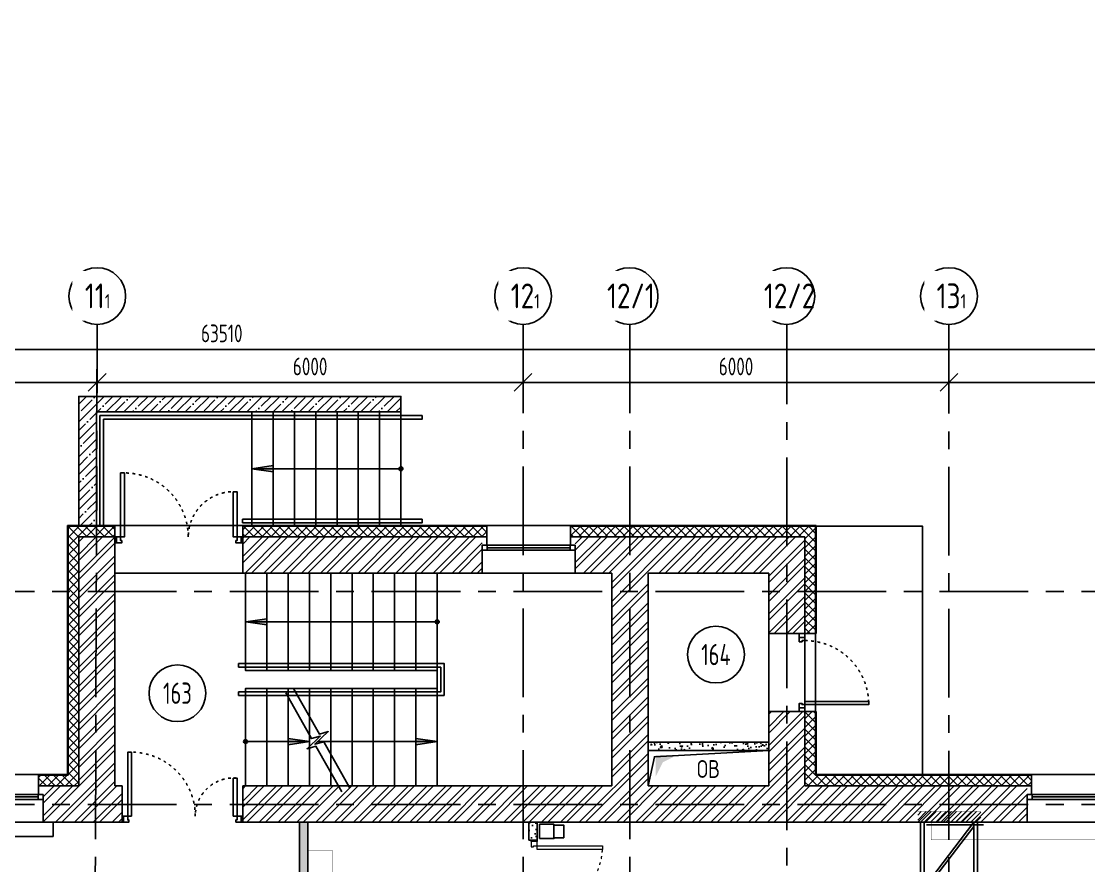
# Model space of a CAD drawing. Header units: millimetres. Extents: x -9318 to 9016603, y 0 to 838141.
# Drawn here: x 86333 to 101370, y 223145 to 235042 of the extents above; entities that cross this region are included whole.
import ezdxf
from ezdxf import colors
from ezdxf.entities.mleader import LeaderData, LeaderLine
from ezdxf.enums import TextEntityAlignment as Align
from ezdxf.math import Vec2, Vec3

# ---------------------------------------------------------------- set-up
doc = ezdxf.new("R2010")
doc.units = ezdxf.units.MM
for name, pattern in [('ACAD_ISO03W100', [30, 12, -18]), ('ADSK_Скрыто', [6, 3, -3]), ('CENTER', [2, 1.25, -0.25, 0.25, -0.25])]:
    doc.linetypes.add(name, pattern=pattern)
doc.layers.get('Defpoints').update_dxf_attribs({"color": 8})
for name, color, linetype, lineweight in [('АР_Двери', 5, 'Continuous', 18), ('АР_Номер помещения', 1, 'Continuous', 25), ('Спринклеры', 7, 'Continuous', 18)]:
    doc.layers.add(name, color=color, linetype=linetype, lineweight=lineweight)
doc.layers.add('АР_новое окно', color=160, linetype='Continuous')
doc.layers.add('ТХ_обор_спорт', color=5, linetype='Continuous')
doc.styles.add('ICOCPEUR', font='isocpeur.ttf')
doc.styles.add('ISOCPEUR', font='isocpeur.ttf', dxfattribs={"width": 0.7})
doc.styles.add('ГОСТ 2.304', font='isocpeur.ttf', dxfattribs={"width": 0.7})
doc.dimstyles.new('СПДС', dxfattribs={"dimscale": 100, "dimtxt": 2.5, "dimasz": 2.5, "dimexe": 1.5, "dimexo": 0, "dimgap": 1, "dimtad": 1, "dimdec": 0, "dimrnd": 1, "dimtxsty": 'ГОСТ 2.304', "dimblk": 'OBLIQUE', "dimcen": 2.5, "dimdle": 1.5, "dimadec": 0, "dimazin": 2, "dimtfac": 0.75, "dimtdec": 0, "dimtmove": 1, "dimatfit": 3, "dimfxl": 1, "dimtolj": 1, "dimarcsym": 1})
pattern_1 = [(50, (275635.95, 96407.27), (215.17805, -18.82564), [22.5, -247.5]), (355, (275635.95, 96407.27), (-41.6254, 225.65764), [18, -198]), (100.45144, (275653.88, 96405.7), (173.55265, 206.832), [19.12206, -210.34263]), (46.1842, (275635.95, 96467.27), (320.1724, -49.65578), [33.75, -371.25]), (96.63564, (275662.63, 96463.14), (280.3986, 292.2356), [28.6831, -315.51413]), (351.18416, (275635.95, 96467.27), (280.3986, 292.2356), [27, -297]), (21, (275665.95, 96452.27), (179.07212, -120.78567), [22.5, -247.5]), (326, (275665.95, 96452.27), (72.9946, 217.54501), [18, -198]), (71.45144, (275680.87, 96442.2), (252.06671, 96.75935), [19.12206, -210.34263]), (37.5, (275635.95, 96407.274), (3.647957, 99.868156), [0, -195.6, 0, -201, 0, -198.75]), (7.5, (275635.95, 96407.27), (78.92086, 118.323514), [0, -114.6, 0, -191.1, 0, -75.75]), (327.5, (275569.05, 96407.274), (160.14673, -6.766462), [0, -75, 0, -234, 0, -310.5]), (317.5, (275539.05, 96407.27), (174.95585, 30.031495), [0, -97.5, 0, -155.4, 0, -220.5])]

# ---------------------------------------------------------------- blocks, each defined once
blk = doc.blocks.new('_Oblique')
at = {"color": 8, "linetype": 'ByBlock', "lineweight": -2}
blk.add_line((-0.5, -0.5), (0.5, 0.5), dxfattribs=at)
blk = doc.blocks.new('*D1416')
at = {"color": 8, "lineweight": -2, "ltscale": 100, "transparency": 16777216}
for p, q in [((84402, 230296), (84402, 229804)), ((87402, 230296), (87402, 229804)), ((84252, 229954), (87552, 229954))]:
    blk.add_line(p, q, dxfattribs=at)
at = {"layer": 'Defpoints', "color": 0, "ltscale": 100, "transparency": 16777216}
for p in [(84402, 230296), (87402, 230296), (87402, 229954)]:
    blk.add_point(p, dxfattribs=at)
at = {"color": 8, "lineweight": -2, "ltscale": 100, "transparency": 16777216, "xscale": 250, "yscale": 250, "zscale": 250, "rotation": 180}
blk.add_blockref('_Oblique', (84402, 229954), dxfattribs=at)
at = {"color": 8, "lineweight": -2, "ltscale": 100, "transparency": 16777216, "xscale": 250, "yscale": 250, "zscale": 250}
blk.add_blockref('_Oblique', (87402, 229954), dxfattribs=at)
at = {"color": 8, "ltscale": 100, "transparency": 16777216, "insert": (85902, 230179), "char_height": 250, "attachment_point": 5, "style": 'ГОСТ 2.304'}
blk.add_mtext('\\A1;3000', dxfattribs=at)
blk = doc.blocks.new('*D1417')
at = {"color": 8, "lineweight": -2, "ltscale": 100, "transparency": 16777216}
for p, q in [((93402, 230446), (93402, 229804)), ((87402, 230327), (87402, 229804)), ((87252, 229954), (93552, 229954))]:
    blk.add_line(p, q, dxfattribs=at)
at = {"layer": 'Defpoints', "color": 0, "ltscale": 100, "transparency": 16777216}
for p in [(93402, 230446), (87402, 230327), (93402, 229954)]:
    blk.add_point(p, dxfattribs=at)
at = {"color": 8, "lineweight": -2, "ltscale": 100, "transparency": 16777216, "xscale": 250, "yscale": 250, "zscale": 250, "rotation": 180}
blk.add_blockref('_Oblique', (87402, 229954), dxfattribs=at)
at = {"color": 8, "lineweight": -2, "ltscale": 100, "transparency": 16777216, "xscale": 250, "yscale": 250, "zscale": 250}
blk.add_blockref('_Oblique', (93402, 229954), dxfattribs=at)
at = {"color": 8, "ltscale": 100, "transparency": 16777216, "insert": (90402, 230179), "char_height": 250, "attachment_point": 5, "style": 'ГОСТ 2.304'}
blk.add_mtext('\\A1;6000', dxfattribs=at)
blk = doc.blocks.new('*D1418')
at = {"color": 8, "lineweight": -2, "ltscale": 100, "transparency": 16777216}
for p, q in [((93402, 230710), (93402, 229804)), ((99402, 230490), (99402, 229804)), ((93252, 229954), (99552, 229954))]:
    blk.add_line(p, q, dxfattribs=at)
at = {"layer": 'Defpoints', "color": 0, "ltscale": 100, "transparency": 16777216}
for p in [(93402, 230710), (99402, 230490), (99402, 229954)]:
    blk.add_point(p, dxfattribs=at)
at = {"color": 8, "lineweight": -2, "ltscale": 100, "transparency": 16777216, "xscale": 250, "yscale": 250, "zscale": 250, "rotation": 180}
blk.add_blockref('_Oblique', (93402, 229954), dxfattribs=at)
at = {"color": 8, "lineweight": -2, "ltscale": 100, "transparency": 16777216, "xscale": 250, "yscale": 250, "zscale": 250}
blk.add_blockref('_Oblique', (99402, 229954), dxfattribs=at)
at = {"color": 8, "ltscale": 100, "transparency": 16777216, "insert": (96402, 230179), "char_height": 250, "attachment_point": 5, "style": 'ГОСТ 2.304'}
blk.add_mtext('\\A1;6000', dxfattribs=at)
blk = doc.blocks.new('*D1419')
at = {"color": 8, "lineweight": -2, "ltscale": 100, "transparency": 16777216}
for p, q in [((105402, 230527), (105402, 229804)), ((99402, 230490), (99402, 229804)), ((99252, 229954), (105552, 229954))]:
    blk.add_line(p, q, dxfattribs=at)
at = {"layer": 'Defpoints', "color": 0, "ltscale": 100, "transparency": 16777216}
for p in [(105402, 230527), (99402, 230490), (105402, 229954)]:
    blk.add_point(p, dxfattribs=at)
at = {"color": 8, "lineweight": -2, "ltscale": 100, "transparency": 16777216, "xscale": 250, "yscale": 250, "zscale": 250, "rotation": 180}
blk.add_blockref('_Oblique', (99402, 229954), dxfattribs=at)
at = {"color": 8, "lineweight": -2, "ltscale": 100, "transparency": 16777216, "xscale": 250, "yscale": 250, "zscale": 250}
blk.add_blockref('_Oblique', (105402, 229954), dxfattribs=at)
at = {"color": 8, "ltscale": 100, "transparency": 16777216, "insert": (102402, 230179), "char_height": 250, "attachment_point": 5, "style": 'ГОСТ 2.304'}
blk.add_mtext('\\A1;6000', dxfattribs=at)
blk = doc.blocks.new('*U1119')
h = blk.add_hatch(color=8)
h.dxf.hatch_style = 1
edge = h.paths.add_edge_path()
edge.add_arc((0, 0), 27.6, 359.64, 719.64)
h = blk.add_hatch(color=8)
h.dxf.hatch_style = 1
h.paths.add_polyline_path([(1800, -44), (1800, 44), (2100, 0)])
at = {"color": 8}
blk.add_line((2100, 0), (0, 0), dxfattribs=at)
blk.add_lwpolyline([(1800, 44), (1800, -44), (2100, 0), (1800, 44)], dxfattribs=at)
blk.add_circle((0, 0), 27.6, dxfattribs=at)
blk = doc.blocks.new('*U1120')
h = blk.add_hatch(color=8)
h.dxf.hatch_style = 1
edge = h.paths.add_edge_path()
edge.add_arc((0, 0), 27.6, 359.64, 719.64)
h = blk.add_hatch(color=8)
h.dxf.hatch_style = 1
h.paths.add_polyline_path([(2398, -44), (2398, 44), (2698, 0)])
at = {"color": 8}
blk.add_line((2698, 0), (0, 0), dxfattribs=at)
blk.add_lwpolyline([(2398, 44), (2398, -44), (2698, 0), (2398, 44)], dxfattribs=at)
blk.add_circle((0, 0), 27.6, dxfattribs=at)
blk = doc.blocks.new('*U1117')
h = blk.add_hatch(color=8)
h.dxf.hatch_style = 1
edge = h.paths.add_edge_path()
edge.add_arc((0, 0), 27.6, 359.64, 719.64)
h = blk.add_hatch(color=8)
h.dxf.hatch_style = 1
h.paths.add_polyline_path([(600, -44), (600, 44), (900, 0)])
at = {"color": 8}
blk.add_line((900, 0), (0, 0), dxfattribs=at)
blk.add_lwpolyline([(600, 44), (600, -44), (900, 0), (600, 44)], dxfattribs=at)
blk.add_circle((0, 0), 27.6, dxfattribs=at)
blk = doc.blocks.new('*U1118')
at = {"color": 8}
for points in [[(-55, -80), (-55, 0), (-115, 0), (-115, -40), (-100, -40), (-100, -80), (-55, -80)], [(0, 0), (0, -80), (-55, -80), (-55, 0), (0, 0)], [(-1100, 0), (-1100, -80), (-1045, -80), (-1045, 0), (-1100, 0)], [(-1045, -80), (-1045, 0), (-985, 0), (-985, -40), (-1000, -40), (-1000, -80), (-1045, -80)]]:
    blk.add_lwpolyline(points, dxfattribs=at)
blk.add_lwpolyline([(-100, -80), (-100, -980), (-140, -980), (-140, -80)], close=True, dxfattribs=at)
at = {"color": 8, "linetype": 'ACAD_ISO03W100', "ltscale": 3}
blk.add_arc((-100, -80), 900, 180, 270, dxfattribs=at)
blk = doc.blocks.new('*U17')
at = {"layer": 'АР_новое окно', "color": 8, "lineweight": 20}
for p, q in [((0, 3800), (-70, 3800)), ((0, 0), (-70, 0))]:
    blk.add_line(p, q, dxfattribs=at)
at = {"layer": 'АР_новое окно', "color": 8}
for p, q in [((-70, 3800), (-70, 0)), ((-70, 0), (-70, 3800)), ((0, 3800), (0, 0)), ((0, 3730), (-70, 3730)), ((-35, 3730), (-35, 70)), ((0, 70), (-70, 70))]:
    blk.add_line(p, q, dxfattribs=at)
blk = doc.blocks.new('*U763')
at = {"layer": 'АР_новое окно', "color": 8, "lineweight": 20}
for p, q in [((0, 1310), (-70, 1310)), ((0, 0), (-70, 0))]:
    blk.add_line(p, q, dxfattribs=at)
at = {"layer": 'АР_новое окно', "color": 8}
for p, q in [((-70, 1310), (-70, 0)), ((-70, 0), (-70, 1310)), ((0, 1240), (-70, 1240)), ((-35, 1240), (-35, 70)), ((0, 1310), (0, 0)), ((0, 70), (-70, 70))]:
    blk.add_line(p, q, dxfattribs=at)
blk = doc.blocks.new('*U764')
at = {"layer": 'АР_новое окно', "color": 8, "lineweight": 20}
for p, q in [((0, 1310), (-70, 1310)), ((0, 0), (-70, 0))]:
    blk.add_line(p, q, dxfattribs=at)
at = {"layer": 'АР_новое окно', "color": 8}
for p, q in [((-70, 1310), (-70, 0)), ((-70, 0), (-70, 1310)), ((0, 1240), (-70, 1240)), ((-35, 1240), (-35, 70)), ((0, 1310), (0, 0)), ((0, 70), (-70, 70))]:
    blk.add_line(p, q, dxfattribs=at)
blk = doc.blocks.new('*D1334')
at = {"color": 8, "lineweight": -2, "ltscale": 100, "transparency": 16777216}
for p, q in [((57402, 230420), (57402, 230570)), ((120912, 230420), (120912, 230570)), ((57252, 230420), (121062, 230420))]:
    blk.add_line(p, q, dxfattribs=at)
at = {"layer": 'Defpoints', "color": 0, "ltscale": 100, "transparency": 16777216}
for p in [(57402, 230420), (120912, 230420), (120912, 230420)]:
    blk.add_point(p, dxfattribs=at)
at = {"color": 8, "lineweight": -2, "ltscale": 100, "transparency": 16777216, "xscale": 250, "yscale": 250, "zscale": 250, "rotation": 180}
blk.add_blockref('_Oblique', (57402, 230420), dxfattribs=at)
at = {"color": 8, "lineweight": -2, "ltscale": 100, "transparency": 16777216, "xscale": 250, "yscale": 250, "zscale": 250}
blk.add_blockref('_Oblique', (120912, 230420), dxfattribs=at)
at = {"color": 8, "ltscale": 100, "transparency": 16777216, "insert": (89157, 230645), "char_height": 250, "attachment_point": 5, "style": 'ГОСТ 2.304'}
blk.add_mtext('\\A1;63510', dxfattribs=at)
blk = doc.blocks.new('*U521')
at = {"layer": 'АР_Номер помещения', "color": 8}
blk.add_circle((-12, -2937), 400, dxfattribs=at)
at = {"color": 8, "style": 'ISOCPEUR', "width": 0.7, "flags": 1}
blk.add_attdef('КАТЕГОРИЯ', (-499, -2092), '', height=250, dxfattribs=at)
at = {"layer": 'АР_Номер помещения', "color": 8, "style": 'ISOCPEUR', "width": 0.7}
blk.add_attdef('НОМЕР_ПОМЕЩЕНИЯ', text='', height=300, dxfattribs=at).set_placement((-12, -2937), align=Align.MIDDLE_CENTER)
blk = doc.blocks.new('*U514')
at = {"layer": 'АР_Номер помещения', "color": 8}
blk.add_circle((-214, -2173), 400, dxfattribs=at)
at = {"color": 8, "style": 'ISOCPEUR', "width": 0.7, "flags": 1}
blk.add_attdef('КАТЕГОРИЯ', (-499, -2092), '', height=250, dxfattribs=at)
at = {"layer": 'АР_Номер помещения', "color": 8, "style": 'ISOCPEUR', "width": 0.7}
blk.add_attdef('НОМЕР_ПОМЕЩЕНИЯ', text='', height=300, dxfattribs=at).set_placement((-214, -2173), align=Align.MIDDLE_CENTER)
blk = doc.blocks.new('_DotSmall')
at = {"color": 8, "linetype": 'ByBlock', "const_width": 0.5}
blk.add_lwpolyline([(-0.0625, 0, 1), (0.0625, 0, 1)], format="xyb", close=True, dxfattribs=at)
blk = doc.blocks.new('Дверь 1700')
at = {"color": 8}
for points in [[(80, 85), (80, 985), (133, 985), (133, 85)], [(1565, 620), (1567, 85), (1620, 85), (1620, 620)]]:
    blk.add_lwpolyline(points, close=True, dxfattribs=at)
at = {"color": 8, "ltscale": 100}
blk.add_lwpolyline([(1620, 85), (1620, 620)], dxfattribs=at)
at = {"color": 8}
for points in [[(0, 0), (0, 85), (21, 85), (21, 0), (0, 0)], [(21, 85), (21, 0), (96, 0), (96, 32), (80, 32), (80, 85), (21, 85)], [(1679, 85), (1679, 0), (1604, 0), (1604, 32), (1620, 32), (1620, 85), (1679, 85)], [(1700, 0), (1700, 85), (1679, 85), (1679, 0), (1700, 0)]]:
    blk.add_lwpolyline(points, dxfattribs=at)
at = {"color": 8, "linetype": 'ACAD_ISO03W100', "ltscale": 3}
for centre, radius, start, end in [((130, 84), 902, 0.0681, 93.207), ((1571, 84), 539, 84.7636, 179.866)]:
    blk.add_arc(centre, radius, start, end, dxfattribs=at)
blk = doc.blocks.new('Дверь 1800')
at = {"color": 8}
for points in [[(80, 85), (80, 985), (133, 985), (133, 85)], [(1665, 720), (1667, 85), (1720, 85), (1720, 720)]]:
    blk.add_lwpolyline(points, close=True, dxfattribs=at)
at = {"color": 8, "ltscale": 100}
blk.add_lwpolyline([(1720, 85), (1720, 620)], dxfattribs=at)
at = {"color": 8}
for points in [[(0, 0), (0, 85), (21, 85), (21, 0), (0, 0)], [(21, 85), (21, 0), (96, 0), (96, 32), (80, 32), (80, 85), (21, 85)], [(1779, 85), (1779, 0), (1704, 0), (1704, 32), (1720, 32), (1720, 85), (1779, 85)], [(1800, 0), (1800, 85), (1779, 85), (1779, 0), (1800, 0)]]:
    blk.add_lwpolyline(points, dxfattribs=at)
at = {"color": 8, "linetype": 'ACAD_ISO03W100', "ltscale": 3}
for centre, radius, start, end in [((130, 84), 902, 0.0681, 93.207), ((1672, 83), 639, 85.6216, 179.8163)]:
    blk.add_arc(centre, radius, start, end, dxfattribs=at)
blk = doc.blocks.new('двупольн.дв.2000')
at = {"layer": 'АР_Двери', "color": 8}
for points in [[(0, 2000), (85, 2000), (85, 1979), (0, 1979), (0, 2000)], [(85, 1979), (0, 1979), (0, 1904), (32, 1904), (32, 1920), (85, 1920), (85, 1979)], [(85, 21), (0, 21), (0, 96), (32, 96), (32, 80), (85, 80), (85, 21)], [(0, 0), (85, 0), (85, 21), (0, 21), (0, 0)]]:
    blk.add_lwpolyline(points, dxfattribs=at)
for points in [[(85, 1920), (1005, 1920), (1005, 1867), (85, 1867)], [(85, 80), (1005, 80), (1005, 133), (85, 133)]]:
    blk.add_lwpolyline(points, close=True, dxfattribs=at)
at = {"layer": 'АР_Двери', "color": 8, "linetype": 'ACAD_ISO03W100', "ltscale": 3}
for centre, start, end in [((85, 1920), 270, 0), ((85, 80), 0, 90)]:
    blk.add_arc(centre, 920, start, end, dxfattribs=at)
blk = doc.blocks.new('412_Задание_Шахта__Spr_ - Тип1_1_ОВ-3256274-310_В_ОП_01_0_000')
at = {"layer": 'Спринклеры', "linetype": 'ADSK_Скрыто', "lineweight": 9}
blk.add_hatch(color=8, dxfattribs=at).paths.add_polyline_path([(-150, -150), (-50, 50), (150, 150), (-150, 150)])
blk = doc.blocks.new('У229')
at = {"color": 8}
for points in [[(176967, -109862), (177167, -109862), (177167, -110062), (176967, -110062)], [(176977, -110062), (177157, -110062), (177157, -110202), (176977, -110202)]]:
    blk.add_lwpolyline(points, close=True, dxfattribs=at)
blk = doc.blocks.new('У119')
at = {"color": 8, "const_width": 2}
blk.add_lwpolyline([(141634, -87746), (144634, -87746), (144634, -87996), (141634, -87996)], close=True, dxfattribs=at)
blk = doc.blocks.new('У136-2')
at = {"layer": 'ТХ_обор_спорт', "color": 8, "lineweight": 5, "const_width": 2}
blk.add_lwpolyline([(-183352, 138898), (-183002, 138898), (-183002, 137648), (-183352, 137648)], close=True, dxfattribs=at)
blk = doc.blocks.new('ферма тренир')
at = {"color": 8}
for p, q in [((822462, -87645), (823162, -86725)), ((822805, -86724), (822819, -86724)), ((822812, -86731), (822812, -86718)), ((822507, -87645), (823162, -86784)), ((822805, -87225), (822818, -87225)), ((822812, -87219), (822812, -87232))]:
    blk.add_line(p, q, dxfattribs=at)
for points in [[(822412, -87645), (822412, -86724), (822462, -86724), (822462, -87645)], [(823212, -87645), (823212, -86725), (823162, -86725), (823162, -87645)], [(822862, -87881), (822862, -87725), (822762, -87725), (822762, -87881)]]:
    blk.add_lwpolyline(points, dxfattribs=at)
blk.add_lwpolyline([(822212, -87725), (823412, -87725), (823412, -87645), (822212, -87645)], close=True, dxfattribs=at)
blk.add_circle((822812, -88100), 225, dxfattribs=at)

msp = doc.modelspace()

# ---------------------------------------------------------------- hatches: boundary and pattern name
at = {"ltscale": 100}
h = msp.add_hatch(dxfattribs=at)
h.set_pattern_fill('ANSI35', color=256, scale=700)
h.set_pattern_definition([(45, (275635.95, 96407.27), (-123.74369, 123.74369), []), (45, (275759.7, 96407.27), (-123.74369, 123.74369), [218.75, -43.75, 0, -43.75])])
h.paths.add_polyline_path([(91680.77, 229757.96), (87141.72, 229757.96), (87142.03, 227937.96), (87390.77, 227937.96), (87390.77, 229537.96), (91680.77, 229537.96)])
h = msp.add_hatch(dxfattribs=at)
h.set_pattern_fill('ANSI37', color=256, scale=700)
h.set_pattern_definition([(45, (-883267.94, 263670.1), (-61.871843, 61.871843), []), (135, (-883267.94, 263670.1), (-61.871843, -61.871843), [])])
h.paths.add_polyline_path([(87652.03, 227777.96), (87652.03, 227927.96), (86992.03, 227927.96), (86992.03, 224417.96), (86577.03, 224417.96), (86577.03, 224267.96), (87142.03, 224267.96), (87142.03, 227777.96)])
h.paths.add_polyline_path([(89452.03, 227927.96), (89452.03, 227777.96), (92892.03, 227777.96), (92892.03, 227927.96)])
h = msp.add_hatch(dxfattribs=at)
h.set_pattern_fill('ANSI37', color=256, scale=700)
h.set_pattern_definition([(45, (-880212.94, 260160.1), (-61.871843, 61.871843), []), (135, (-880212.94, 260160.1), (-61.871843, -61.871843), [])])
h.paths.add_polyline_path([(97372.03, 226415.85), (97372.03, 227777.96), (94072.03, 227777.96), (94072.03, 227927.96), (97522.03, 227927.96), (97522.03, 226415.85)])
h = msp.add_hatch(dxfattribs=at)
h.set_pattern_fill('ANSI32', color=256, scale=500)
h.set_pattern_definition([(45, (-887977.62, 260834.13), (-132.58252, 132.58252), []), (45, (-887889.23, 260834.13), (-132.58252, 132.58252), [])])
h.paths.add_polyline_path([(87652.03, 227777.96), (87142.03, 227777.96), (87142.03, 224267.96), (86642.03, 224267.96), (86642.03, 223757.96), (87752.03, 223757.96), (87752.03, 224267.96), (87652.03, 224267.96), (87652.03, 227267.96)])
h = msp.add_hatch(dxfattribs=at)
h.set_pattern_fill('ANSI32', color=256, scale=500)
h.set_pattern_definition([(45, (-895980.59, 260834.13), (-132.58252, 132.58252), []), (45, (-895892.2, 260834.13), (-132.58252, 132.58252), [])])
h.paths.add_polyline_path([(96758.95, 225315.85), (96721.93, 225315.85)], flags=17)
h.paths.add_polyline_path([(97372.03, 225315.85), (96862.03, 225315.85), (96862.03, 224267.96), (95162.03, 224267.96), (95162.03, 227267.96), (96862.03, 227267.96), (96862.03, 226415.44), (97372.03, 226416.26), (97372.03, 227777.96), (94137.03, 227777.96), (94137.03, 227267.96), (94652.03, 227267.96), (94652.03, 224267.96), (89452.03, 224267.96), (89452.03, 223757.96), (94882.63, 223757.96), (100502.03, 223757.96), (100502.03, 224267.96), (97372.03, 224267.96)])
h = msp.add_hatch(dxfattribs=at)
h.set_pattern_fill('ANSI32', color=256, scale=500)
h.set_pattern_definition([(45, (-908907.62, 264344.13), (-132.58252, 132.58252), []), (45, (-908819.23, 264344.13), (-132.58252, 132.58252), [])])
h.paths.add_polyline_path([(92827.03, 227777.96), (89452.03, 227777.96), (89452.03, 227267.96), (92827.03, 227267.96)])
h = msp.add_hatch(dxfattribs=at)
h.set_pattern_fill('ANSI37', color=256, scale=700)
h.set_pattern_definition([(45, (-877802.94, 260160.1), (-61.871843, 61.871843), []), (135, (-877802.94, 260160.1), (-61.871843, -61.871843), [])])
h.paths.add_polyline_path([(100567.03, 224267.96), (97372.03, 224267.96), (97372.03, 225315.85), (97522.03, 225315.85), (97522.03, 224417.96), (100567.03, 224417.96)])
h = msp.add_hatch(color=256)
h.dxf.hatch_style = 1
h.paths.add_polyline_path([(91892.03, 224848.69), (91892.03, 224937.22), (92192.03, 224892.96)])
h = msp.add_hatch(dxfattribs=at)
h.set_pattern_fill('AR-CONC', color=256, scale=30)
h.set_pattern_definition(pattern_1)
h.paths.add_polyline_path([(96862.03, 224886.73), (95162.03, 224887.44), (95162.03, 224767.44), (96862.03, 224766.73)])
at = {"ltscale": 100, "transparency": 33554636}
h = msp.add_hatch(dxfattribs=at)
h.set_pattern_fill('ANSI31', color=256, scale=400)
h.set_pattern_definition([(45, (275635.95, 96406.02), (-35.355339, 35.355339), [])])
h.paths.add_polyline_path([(98962.03, 223757.96), (98962.03, 223908), (99852.03, 223908), (99852.03, 223757.96)])
at = {"ltscale": 100}
h = msp.add_hatch(dxfattribs=at)
h.set_pattern_fill('AR-CONC', color=256, scale=30)
h.set_pattern_definition(pattern_1)
h.paths.add_polyline_path([(90371.51, 221007.96), (90251.51, 221007.96), (90251.51, 214807.96), (90575.78, 214807.96), (90575.78, 214927.96), (90371.51, 214927.96), (90371.51, 216334.44), (91740.93, 216334.44), (92260.93, 216334.44), (93402.03, 216334.44), (93402.03, 216454.44), (90371.51, 216454.44)])
h.paths.add_polyline_path([(90371.51, 223757.96), (90251.51, 223757.96), (90251.51, 221007.96), (90371.51, 221007.96)])
h.paths.add_polyline_path([(93602.03, 220807.96), (93482.03, 220807.96), (93482.03, 219442.87), (93481.91, 218202.87), (93481.98, 216454.44), (93402.03, 216454.44), (93402.03, 216334.44), (93482.03, 216334.44), (93482.03, 215734.44), (93482.03, 215207.96), (93602.03, 215207.96)])
h.paths.add_polyline_path([(92831.78, 221007.96), (92711.78, 221007.96), (92711.78, 219322.87), (93402.03, 219322.87), (93402.03, 219442.87), (92831.78, 219442.87), (92831.78, 219442.9)], flags=17)
h.paths.add_polyline_path([(93202.03, 221207.96), (92711.78, 221207.96), (92711.78, 221007.96), (92831.78, 221007.96), (92831.78, 221087.96), (93202.03, 221087.96)])
h = msp.add_hatch(dxfattribs=at)
h.set_pattern_fill('AR-CONC', color=256, scale=30)
h.set_pattern_definition(pattern_1)
h.paths.add_polyline_path([(93602.03, 223757.96), (93482.03, 223757.96), (93481.81, 223506.15), (93601.81, 223506.15)])

# ---------------------------------------------------------------- linework, layer by layer
at = {"linetype": 'CENTER', "ltscale": 1000}
for p, q in [((87402.03, 230770.43), (87212.03, 175038.08)), ((93402.03, 230770.43), (93402.03, 175038.08)), ((94907.03, 230770.43), (94907.03, 221982.83)), ((97117.03, 221646.03), (97117.03, 230770.46)), ((99402.03, 230764.87), (99402.03, 174659.87)), ((51268.34, 227007.96), (134446.74, 227007.96)), ((51268.34, 224007.96), (134446.74, 224007.96))]:
    msp.add_line(p, q, dxfattribs=at)
at = {"ltscale": 100}
for p, q in [((89880.77, 229537.96), (89880.77, 227937.96)), ((90180.77, 229537.96), (90180.77, 227937.96)), ((90480.77, 229537.96), (90480.77, 227937.96)), ((90780.77, 229537.96), (90780.77, 227937.96)), ((91080.77, 229537.96), (91080.77, 227937.96)), ((91380.77, 229537.96), (91380.77, 227937.96)), ((91680.77, 229537.96), (91680.77, 227937.96)), ((89451.19, 228027.96), (89451.19, 227977.96)), ((86982.03, 227937.96), (86982.03, 224427.96)), ((86992.03, 227927.96), (86992.03, 224417.96)), ((97522.03, 227927.96), (97522.03, 226415.85)), ((97532.03, 227937.96), (97532.03, 226415.85)), ((87142.03, 227777.96), (87652.03, 227777.96)), ((87142.03, 227777.96), (87142.03, 224267.96)), ((87652.03, 227777.96), (87652.03, 224267.96)), ((89452.03, 227777.96), (92892.03, 227777.96)), ((89452.03, 227777.96), (89452.03, 227267.96)), ((92827.03, 227659.04), (92827.03, 227267.96)), ((92827.03, 227659.04), (92892.03, 227659.04)), ((92892.03, 227659.04), (92892.03, 227777.96)), ((94072.03, 227777.96), (97372.03, 227777.96)), ((94072.03, 227659.04), (94072.03, 227777.96)), ((94072.03, 227659.04), (94137.03, 227659.04)), ((94137.03, 227659.04), (94137.03, 227267.96)), ((97372.03, 227777.96), (97372.03, 226415.85)), ((89452.03, 227267.96), (92827.03, 227267.96)), ((89792.03, 227267.96), (89792.03, 225892.96)), ((90092.03, 227267.96), (90092.03, 225892.96)), ((90392.03, 227267.96), (90392.03, 225892.96)), ((90692.03, 227267.96), (90692.03, 225892.96)), ((90992.03, 227267.96), (90992.03, 225892.96)), ((91292.03, 227267.96), (91292.03, 225892.96)), ((91592.03, 227267.96), (91592.03, 225892.96)), ((91892.03, 227267.96), (91892.03, 225892.96)), ((94137.03, 227267.96), (94652.03, 227267.96)), ((94652.03, 227267.96), (94652.03, 224267.96)), ((95162.03, 227267.96), (96862.03, 227267.96)), ((95162.03, 227267.96), (95162.03, 224267.96)), ((96862.03, 227267.96), (96862.03, 226415.85)), ((96862.03, 226415.85), (97372.03, 226415.85)), ((89792.03, 225642.96), (89792.03, 224267.96)), ((90092.03, 225642.96), (90092.03, 224267.96)), ((90392.03, 225642.96), (90392.03, 224267.96)), ((90692.03, 225642.96), (90692.03, 224267.96)), ((90992.03, 225642.96), (90992.03, 224267.96)), ((91292.03, 225642.96), (91292.03, 224267.96)), ((91592.03, 225642.96), (91592.03, 224267.96)), ((91892.03, 225642.96), (91892.03, 224267.96)), ((96862.03, 225315.85), (97372.03, 225315.85)), ((96862.03, 225315.85), (96862.03, 224267.96)), ((97372.03, 225315.85), (97372.03, 224267.96)), ((97522.03, 225315.85), (97522.03, 224417.96)), ((97532.03, 225315.85), (97532.03, 224427.96)), ((78822.03, 224427.96), (86982.03, 224427.96)), ((86577.03, 224417.96), (86992.03, 224417.96)), ((97522.03, 224417.96), (100567.03, 224417.96)), ((97532.03, 224427.96), (100567.03, 224427.96)), ((86577.03, 224267.96), (87142.03, 224267.96)), ((86577.03, 224149.04), (86577.03, 224267.96)), ((87652.03, 224267.96), (87752.03, 224267.96)), ((87752.03, 224267.96), (87752.03, 223757.96)), ((89452.03, 224267.96), (94652.03, 224267.96)), ((89452.03, 224267.96), (89452.03, 223757.96)), ((95162.03, 224267.96), (96862.03, 224267.96)), ((97372.03, 224267.96), (100567.03, 224267.96)), ((100567.03, 224149.04), (100567.03, 224267.96)), ((86577.03, 224149.04), (86642.03, 224149.04)), ((86642.03, 224149.04), (86642.03, 223757.96)), ((100502.03, 224149.04), (100502.03, 223757.96)), ((100502.03, 224149.04), (100567.03, 224149.04)), ((86642.03, 223757.96), (87752.03, 223757.96)), ((86783.87, 223757.96), (86783.87, 223557.96)), ((89452.03, 223757.96), (100502.03, 223757.96)), ((79107.03, 223557.96), (86783.87, 223557.96))]:
    msp.add_line(p, q, dxfattribs=at)
for p, q in [((92827.03, 227267.96), (94137.03, 227267.96)), ((92192.03, 224892.96), (90509, 224892.96)), ((85332.03, 223757.96), (86642.03, 223757.96)), ((100502.03, 223757.96), (104302.03, 223757.96))]:
    msp.add_line(p, q)
at = {"lineweight": 15, "ltscale": 100}
msp.add_line((100567.03, 224149.04), (104302.03, 224149.04), dxfattribs=at)
at = {"ltscale": 0.1}
msp.add_line((99086.91, 223719.12, -0.56), (99886.91, 223718.29, -0.56), dxfattribs=at)
at = {"ltscale": 100}
for points in [[(87142.03, 227937.96), (87141.72, 229757.96), (91680.77, 229757.96), (91680.77, 229537.96), (87390.77, 229537.96), (87390.77, 227937.96)], [(91680.77, 229537.96), (87390.77, 229537.96), (87390.77, 227937.96), (91650.77, 227937.96)], [(87440.77, 229488.32), (91981.3, 229488.32)], [(87440.77, 229488.32), (87440.77, 227937.96)], [(91981.3, 229488.32), (91981.3, 229438.32), (87490.77, 229438.32)], [(89580.77, 227937.96), (89580.77, 229537.96)], [(87490.77, 229438.32), (87490.77, 227937.96)], [(91981.38, 228027.96), (91981.22, 227977.96), (89451.19, 227977.96)], [(89451.19, 228027.96), (91981.3, 228027.96)], [(87652.03, 227937.96), (86982.03, 227937.96)], [(87652.03, 227927.96), (86992.03, 227927.96)], [(87652.03, 227777.96), (87652.03, 227937.96)], [(87652.03, 227937.96), (89452.03, 227937.96)], [(89452.03, 227937.96), (97532.03, 227937.96)], [(89452.03, 227777.96), (89452.03, 227937.96)], [(89452.03, 227927.96), (92892.03, 227927.96)], [(92892.03, 227777.96), (92892.03, 227937.96)], [(94072.03, 227777.96), (94072.03, 227937.96)], [(94072.03, 227927.96), (97522.03, 227927.96)], [(87652.03, 227267.96), (89452.03, 227267.96)], [(92192.03, 225642.96), (89492.03, 225642.96), (89492.03, 224267.96), (92192.03, 224267.96), (92192.03, 227267.96)], [(92192.03, 227267.96), (89492.03, 227267.96), (89492.03, 225892.96), (92192.03, 225892.96)], [(96862.03, 226415.85), (96862.03, 225315.85)], [(97372.03, 226415.85), (97532.03, 226415.85)], [(97372.03, 226415.85), (97372.03, 225315.85)], [(92192.03, 225942.3), (92192.03, 225992.3), (89391.52, 225992.67)], [(89391.55, 225942.96), (89391.52, 225992.67)], [(89391.55, 225942.96), (92242.34, 225942.96)], [(92292.34, 225543.35), (92292.34, 225992.29), (92192.03, 225992.3)], [(92192.03, 225592.69), (92242.34, 225592.69), (92242.34, 225942.96)], [(92192.03, 225542.69), (92192.03, 225592.69), (89392, 225593.31)], [(89392.03, 225543.35), (89392, 225593.31)], [(89392.03, 225543.35), (92292.34, 225543.35)], [(97372.03, 225315.85), (97532.03, 225315.85)], [(95162.03, 224887.44), (96862.03, 224886.73)], [(96862.03, 224766.73), (95162.03, 224767.44)], [(95162.03, 224267.96), (95251.71, 224680.57), (96862.03, 224766.73)], [(86577.03, 224267.96), (86577.03, 224427.96)], [(100567.03, 224267.96), (100567.03, 224427.96)], [(90251.51, 214807.96), (90251.51, 223757.96)], [(90371.51, 223757.96), (90371.51, 216454.44)], [(93482.03, 223506.04), (93482.03, 223757.96)], [(93602.03, 223506.15), (93602.03, 223757.96)], [(93602.03, 223506.15), (93482.03, 223506.04)]]:
    msp.add_lwpolyline(points, dxfattribs=at)
msp.add_lwpolyline([(97522.03, 227927.96), (99031.45, 227927.96), (99031.45, 224417.96), (97522.03, 224417.96)], close=True, dxfattribs=at)
at = {"ltscale": 25}
for points in [[(90057.19, 225579.53), (90421.36, 224936.1), (90545.53, 224970.47), (90358.75, 224792.94), (90482.93, 224827.31), (90847.09, 224183.88)], [(90958.4, 224246.88), (90594.23, 224890.31), (90470.05, 224855.93), (90656.84, 225033.47), (90532.66, 224999.09), (90168.49, 225642.52)]]:
    msp.add_lwpolyline(points, dxfattribs=at)
for points in [[(91892.03, 224937.22), (91892.03, 224848.69), (92192.03, 224892.96), (91892.03, 224937.22)], [(100567.03, 224427.96), (104237.03, 224427.96)]]:
    msp.add_lwpolyline(points)
at = {"ltscale": 100, "const_width": 2}
msp.add_lwpolyline([(98962.03, 223757.96), (98962.03, 223908), (99852.03, 223908), (99852.03, 223757.96)], close=True, dxfattribs=at)
at = {"ltscale": 0.5}
for centre in [(87402.03, 231170.43), (93402.03, 231170.43), (94902.03, 231170.43), (97112.03, 231170.43), (99402.03, 231170.43)]:
    msp.add_circle(centre, 400, dxfattribs=at)

# ---------------------------------------------------------------- block references
at = {"ltscale": 100, "rotation": 180}
for name, p in [('*U1119', (91680.77, 228737.96)), ('*U1120', (92192.03, 226580.46))]:
    msp.add_blockref(name, p, dxfattribs=at)
for name, p in [('Дверь 1800', (87652.03, 227692.96)), ('Дверь 1700', (87752.03, 223757.96)), ('412_Задание_Шахта__Spr_ - Тип1_1_ОВ-3256274-310_В_ОП_01_0_000', (95422.06, 224552.94)), ('У119', (-42481.96, 311503.99)), ('двупольн.дв.2000', (93517.03, 221506.15)), ('У136-2', (273723.01, 84456.75))]:
    msp.add_blockref(name, p)
at = {"xscale": -1, "rotation": 90}
for name, p in [('*U763', (94137.03, 227589.04)), ('*U1118', (97292.03, 225315.85)), ('*U764', (86642.03, 224079.04)), ('*U17', (104302.03, 224079.04))]:
    msp.add_blockref(name, p, dxfattribs=at)
ref = msp.add_blockref('*U514', (96333.39, 228292.62))
ref.add_attrib('НОМЕР_ПОМЕЩЕНИЯ', '164', dxfattribs={"layer": 'АР_Номер помещения', "color": 8, "height": 300, "style": 'ISOCPEUR', "width": 0.7}).set_placement((96119.32, 226119.95), align=Align.MIDDLE_CENTER)
ref = msp.add_blockref('*U521', (88544.76, 228511.99))
ref.add_attrib('НОМЕР_ПОМЕЩЕНИЯ', '163', dxfattribs={"layer": 'АР_Номер помещения', "color": 8, "height": 300, "style": 'ISOCPEUR', "width": 0.7}).set_placement((88532.5, 225574.92), align=Align.MIDDLE_CENTER)
at = {"ltscale": 100}
msp.add_blockref('*U1117', (89492.03, 224892.96), dxfattribs=at)
at = {"linetype": 'Continuous', "lineweight": 30}
msp.add_blockref('ферма тренир', (-723409.81, 310481.42), dxfattribs=at)
at = {"lineweight": 5, "rotation": 90}
msp.add_blockref('У229', (-16226.6, 46560.38), dxfattribs=at)

# ---------------------------------------------------------------- texts
at = {"ltscale": 100, "insert": (96012.26, 224506.99), "char_height": 250, "attachment_point": 5, "line_spacing_factor": 0.7, "style": 'ICOCPEUR'}
msp.add_mtext('\\A1;{\\W0.8;ОВ}', dxfattribs=at)

# ---------------------------------------------------------------- dimensions: what is measured, and where the dimension line sits
at = {"ltscale": 100}
for base, p1, p2, picture, middle in [((99402.03, 229953.93), (93402.03, 230709.79), (99402.03, 230489.58), '*D1418', (96402.03, 230178.93)), ((105402.03, 229953.93), (99402.03, 230489.58), (105402.03, 230526.59), '*D1419', (102402.03, 230178.93)), ((93402.03, 229953.93), (87402.03, 230326.77), (93402.03, 230446.25), '*D1417', (90402.03, 230178.93)), ((87402.03, 229953.93), (84402.03, 230295.5), (87402.03, 230295.64), '*D1416', (85902.03, 230178.93))]:
    dim = msp.add_linear_dim(base=base, p1=p1, p2=p2, dimstyle='СПДС', override={"dimclrd": 8, "dimclre": 8, "dimclrt": 8}, dxfattribs=at)
    dim.commit()
    dim.dimension.update_dxf_attribs({"geometry": picture, "text_midpoint": middle})

# ---------------------------------------------------------------- next in the draw order: texts
at = {"char_height": 350, "width": 123.8671, "attachment_point": 1, "line_spacing_factor": 1.149209, "style": 'ГОСТ 2.304', "bg_fill": 2}
for s, insert in [('{\\W0.8;11\\H0.57143x;1}', (87227.94, 231348.2)), ('{\\W0.8;12\\H0.57143x;1}', (93227.94, 231348.2)), ('{\\W0.8;12/1}', (94584.33, 231348.2)), ('{\\W0.8;12/2}', (96794.33, 231348.2))]:
    msp.add_mtext(s, dxfattribs=dict(at, insert=insert))
at = {"ltscale": 0.5, "insert": (99227.94, 231348.2), "char_height": 350, "width": 123.8671, "attachment_point": 1, "line_spacing_factor": 1.149209, "style": 'ГОСТ 2.304', "bg_fill": 2}
msp.add_mtext('{\\W0.8;13\\H0.57143x;1}', dxfattribs=at)

# ---------------------------------------------------------------- next in the draw order: dimensions: what is measured, and where the dimension line sits
at = {"ltscale": 100}
dim = msp.add_linear_dim(base=(120912.03, 230420.43), p1=(57402.03, 230420.43), p2=(120912.03, 230420.43), dimstyle='СПДС', override={"dimclrd": 8, "dimclre": 8, "dimclrt": 8}, dxfattribs=at)
dim.commit()
dim.dimension.update_dxf_attribs({"geometry": '*D1334', "text_midpoint": (89157.03, 230645.43)})

# ---------------------------------------------------------------- next in the draw order: leaders
ml = msp.add_multileader_mtext('Standard')
ml.set_content('+13,200', color=8, style='ISOCPEUR')
ml.set_leader_properties(color=8, linetype='Continuous', lineweight=-1)
ml.set_arrow_properties(name='DOTSMALL')
ml.build(insert=Vec2(0, 0))
ml.multileader.update_dxf_attribs({"has_text_frame": 1, "text_left_attachment_type": 4, "text_right_attachment_type": 4, "dogleg_length": 100, "arrow_head_size": 180})
ctx = ml.context
ctx.base_point, ctx.char_height, ctx.arrow_head_size, ctx.landing_gap_size, ctx.plane_origin = Vec3(93068.63, 826103.47), 250, 180, 50, Vec3(90907.41, 825512.23)
ctx.left_attachment, ctx.right_attachment = 4, 4
notes = []
notes.append((ctx, [(0, (0, 0, 0), (0, 0), (1, 0), 1, [])]))
ctx.mtext.insert, ctx.mtext.width, ctx.mtext.line_spacing_style, ctx.mtext.flow_direction = Vec3(93118.63, 826436.81), 852.697, 2, 5
ml = msp.add_multileader_mtext('Standard')
ml.set_content('+11,550', color=8, style='ISOCPEUR')
ml.set_leader_properties(color=8, linetype='Continuous', lineweight=-1)
ml.set_arrow_properties(name='DOTSMALL')
ml.build(insert=Vec2(0, 0))
ml.multileader.update_dxf_attribs({"has_text_frame": 1, "text_left_attachment_type": 4, "text_right_attachment_type": 4, "dogleg_length": 100, "arrow_head_size": 180})
ctx = ml.context
ctx.base_point, ctx.char_height, ctx.arrow_head_size, ctx.landing_gap_size, ctx.plane_origin = Vec3(88068.63, 825358.47), 250, 180, 50, Vec3(85907.41, 824767.23)
ctx.left_attachment, ctx.right_attachment = 4, 4
notes.append((ctx, [(0, (0, 0, 0), (0, 0), (1, 0), 1, [])]))
ctx.mtext.insert, ctx.mtext.width, ctx.mtext.line_spacing_style, ctx.mtext.flow_direction = Vec3(88118.63, 825691.81), 852.697, 2, 5
ml = msp.add_multileader_mtext('Standard')
ml.set_content('+13,700', color=8, style='ISOCPEUR')
ml.set_leader_properties(color=8, linetype='Continuous', lineweight=-1)
ml.set_arrow_properties(name='DOTSMALL')
ml.build(insert=Vec2(0, 0))
ml.multileader.update_dxf_attribs({"has_text_frame": 1, "text_left_attachment_type": 4, "text_right_attachment_type": 4, "dogleg_length": 100, "arrow_head_size": 180})
ctx = ml.context
ctx.base_point, ctx.char_height, ctx.arrow_head_size, ctx.landing_gap_size, ctx.plane_origin = Vec3(118053.07, 658154.33), 250, 180, 50, Vec3(117803.7, 657493.51)
ctx.left_attachment, ctx.right_attachment = 4, 4
notes.append((ctx, [(0, (0, 0, 0), (0, 0), (1, 0), 1, [])]))
ctx.mtext.insert, ctx.mtext.width, ctx.mtext.line_spacing_style, ctx.mtext.flow_direction = Vec3(118103.07, 658487.66), 852.697, 2, 5
ml = msp.add_multileader_mtext('Standard')
ml.set_content('+15,850', color=8, style='ISOCPEUR')
ml.set_leader_properties(color=8, linetype='Continuous', lineweight=-1)
ml.set_arrow_properties(name='DOTSMALL')
ml.build(insert=Vec2(0, 0))
ml.multileader.update_dxf_attribs({"has_text_frame": 1, "text_left_attachment_type": 4, "text_right_attachment_type": 4, "dogleg_length": 100, "arrow_head_size": 180})
ctx = ml.context
ctx.base_point, ctx.char_height, ctx.arrow_head_size, ctx.landing_gap_size, ctx.plane_origin = Vec3(116043.29, 652621.27), 250, 180, 50, Vec3(116522.41, 649668.82)
ctx.left_attachment, ctx.right_attachment = 4, 4
notes.append((ctx, [(0, (0, 0, 0), (0, 0), (1, 0), 1, [])]))
ctx.mtext.insert, ctx.mtext.width, ctx.mtext.line_spacing_style, ctx.mtext.flow_direction = Vec3(116093.29, 652954.61), 852.697, 2, 5
ml = msp.add_multileader_mtext('Standard')
ml.set_content('+9,800', color=8, style='ISOCPEUR')
ml.set_leader_properties(color=8, linetype='Continuous', lineweight=-1)
ml.set_arrow_properties(name='DOTSMALL')
ml.build(insert=Vec2(0, 0))
ml.multileader.update_dxf_attribs({"has_text_frame": 1, "text_left_attachment_type": 4, "text_right_attachment_type": 4, "dogleg_length": 100, "arrow_head_size": 180})
ctx = ml.context
ctx.base_point, ctx.char_height, ctx.arrow_head_size, ctx.landing_gap_size, ctx.plane_origin = Vec3(118053.07, 538154.33), 250, 180, 50, Vec3(117803.7, 537493.51)
ctx.left_attachment, ctx.right_attachment = 4, 4
notes.append((ctx, [(0, (0, 0, 0), (0, 0), (1, 0), 1, [])]))
ctx.mtext.insert, ctx.mtext.width, ctx.mtext.line_spacing_style, ctx.mtext.flow_direction = Vec3(118103.07, 538487.66), 852.697, 2, 5
ml = msp.add_multileader_mtext('Standard')
ml.set_content('+11,750', color=8, style='ISOCPEUR')
ml.set_leader_properties(color=8, linetype='Continuous', lineweight=-1)
ml.set_arrow_properties(name='DOTSMALL')
ml.build(insert=Vec2(0, 0))
ml.multileader.update_dxf_attribs({"has_text_frame": 1, "text_left_attachment_type": 4, "text_right_attachment_type": 4, "dogleg_length": 100, "arrow_head_size": 180})
ctx = ml.context
ctx.base_point, ctx.char_height, ctx.arrow_head_size, ctx.landing_gap_size, ctx.plane_origin = Vec3(116043.29, 532621.27), 250, 180, 50, Vec3(116522.41, 529668.82)
ctx.left_attachment, ctx.right_attachment = 4, 4
notes.append((ctx, [(0, (0, 0, 0), (0, 0), (1, 0), 1, [])]))
ctx.mtext.insert, ctx.mtext.width, ctx.mtext.line_spacing_style, ctx.mtext.flow_direction = Vec3(116093.29, 532954.61), 852.697, 2, 5
for ctx, leaders in notes:
    for number, flags, end, landing, length, lines in leaders:
        leader = LeaderData()
        leader.index, (leader.has_last_leader_line, leader.has_dogleg_vector, leader.attachment_direction) = number, flags
        leader.last_leader_point, leader.dogleg_vector, leader.dogleg_length = Vec3(end), Vec3(landing), length
        for number, points, colour, breaks in lines:
            line = LeaderLine()
            line.index, line.vertices, line.color, line.breaks = number, Vec3.list(points), colors.encode_raw_color(colour), breaks
            leader.lines.append(line)
        ctx.leaders.append(leader)

doc.saveas('drawing.dxf')
